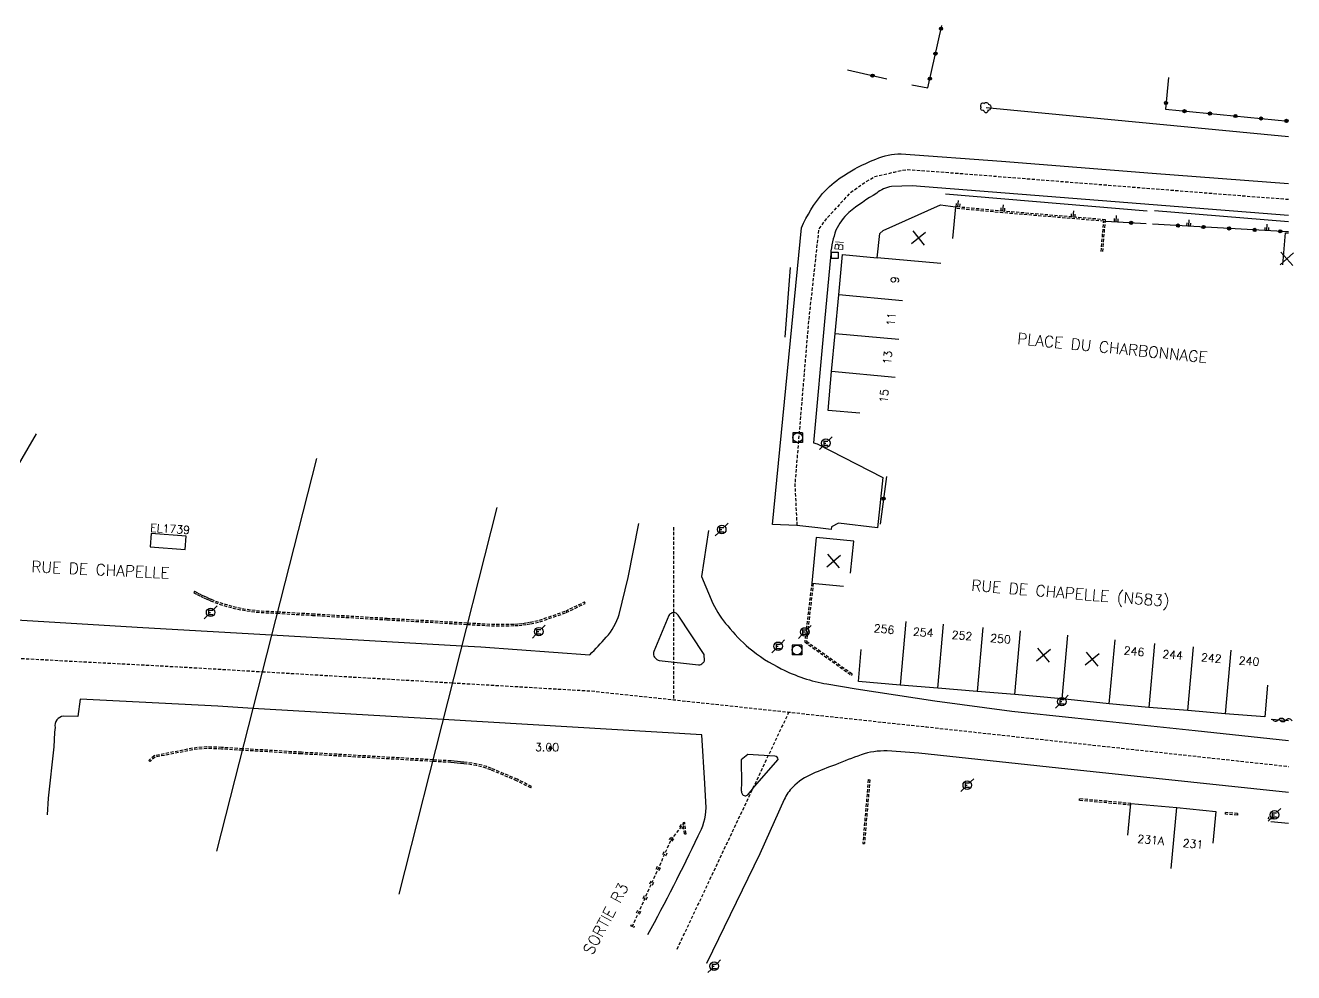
# Model space of a CAD drawing. Header units: millimetres. Extents: x 145000 to 146001, y 128000 to 129000.
# Drawn here: x 145802.6 to 146000.8, y 128346.3 to 128494.3 of the extents above; entities that cross this region are included whole.
import ezdxf
from ezdxf.enums import TextEntityAlignment as Align

# ---------------------------------------------------------------- set-up
doc = ezdxf.new("R2010")
doc.units = ezdxf.units.MM
doc.linetypes.add('DASHED', pattern=[0.75, 0.5, -0.25])
doc.layers.get('0').update_dxf_attribs({"linetype": 'CONTINUOUS'})
for name, color, linetype in [('W0001', 6, 'DASHED'), ('W0008', 7, 'CONTINUOUS'), ('W0100', 7, 'CONTINUOUS'), ('W0112', 1, 'DASHED'), ('W0211', 2, 'CONTINUOUS'), ('W0220', 5, 'DASHED'), ('W0300', 7, 'CONTINUOUS'), ('W0302', 3, 'CONTINUOUS'), ('W0310', 3, 'CONTINUOUS'), ('W0322', 7, 'CONTINUOUS'), ('W0420', 7, 'CONTINUOUS'), ('W0471', 7, 'CONTINUOUS'), ('W0851', 7, 'CONTINUOUS'), ('W0984', 7, 'CONTINUOUS'), ('W0989', 7, 'CONTINUOUS'), ('W0991', 7, 'CONTINUOUS'), ('W1102', 7, 'CONTINUOUS')]:
    doc.layers.add(name, color=color, linetype=linetype)
doc.styles.get("Standard").update_dxf_attribs({"font": 'romans.shx', "width": 0.85})

# ---------------------------------------------------------------- blocks, each defined once
blk = doc.blocks.new('T471')
for p, q in [((-0.333334, 0.333334), (-0.333334, -0.333334)), ((-0.333334, 0.333334), (0.333334, 0.333334)), ((-0.333334, 0), (0, 0)), ((0.500001, 0.500001), (1.000002, 1.000002)), ((-0.500001, -0.500001), (-1.000002, -1.000002)), ((-0.333334, -0.333334), (0.333334, -0.333334))]:
    blk.add_line(p, q)
blk.add_ellipse((0, 0), major_axis=(0.471405, 0.471405), ratio=1, start_param=5.4977871438, end_param=11.780972451)
blk = doc.blocks.new('T851')
for p, q in [((-0.25, -0.15), (0, 0.32)), ((0, 0.32), (0.25, -0.15)), ((-0.25, -0.15), (0.25, -0.15))]:
    blk.add_line(p, q)
for major_axis in [(-0.106, 0.106), (-0.0354, 0.0354), (-0.0236, 0.0236)]:
    blk.add_ellipse((0, 0), major_axis=major_axis, ratio=1, start_param=3.926991, end_param=10.210176)
blk = doc.blocks.new('T300')
for p, q in [((-0.8, 0.51), (-0.86, 0.34)), ((-0.86, 0.34), (-0.86, 0.17)), ((-0.86, 0.17), (-0.74, 0.06)), ((-0.69, 0.63), (-0.8, 0.51)), ((-0.8, -0.06), (-0.74, 0.06)), ((-0.74, 0.06), (-0.69, 0.11)), ((-0.57, 0.69), (-0.69, 0.63)), ((-0.46, 0.69), (-0.57, 0.69)), ((-0.29, 0.63), (-0.46, 0.69)), ((-0.29, 0.63), (-0.17, 0.74)), ((-0.23, 0.57), (-0.29, 0.63)), ((-0.17, 0.74), (-0.06, 0.8)), ((-0.06, 0.8), (0.06, 0.8)), ((0.06, 0.8), (0.23, 0.74)), ((0.23, 0.74), (0.34, 0.63)), ((0.34, 0.63), (0.4, 0.51)), ((0.46, 0.46), (0.34, 0.46)), ((0.4, 0.51), (0.4, 0.46)), ((0.57, 0.4), (0.46, 0.46)), ((0.57, 0.4), (0.69, 0.29)), ((0.69, 0.29), (0.74, 0.17)), ((0.74, 0.06), (0.69, -0.17)), ((0.74, 0.17), (0.74, 0.06)), ((-0.8, -0.17), (-0.8, -0.06)), ((-0.8, -0.23), (-0.8, -0.17)), ((-0.74, -0.34), (-0.8, -0.23)), ((-0.69, -0.4), (-0.74, -0.34)), ((-0.51, -0.46), (-0.69, -0.4)), ((-0.4, -0.46), (-0.51, -0.46)), ((-0.4, -0.46), (-0.34, -0.46)), ((-0.34, -0.46), (-0.34, -0.4)), ((-0.34, -0.51), (-0.34, -0.46)), ((-0.29, -0.63), (-0.34, -0.51)), ((-0.17, -0.74), (-0.29, -0.63)), ((-0.06, -0.8), (-0.17, -0.74)), ((0.06, -0.8), (-0.06, -0.8)), ((0.17, -0.74), (0.06, -0.8)), ((0.23, -0.69), (0.17, -0.74)), ((0.29, -0.46), (0.23, -0.46)), ((0.29, -0.63), (0.23, -0.69)), ((0.46, -0.4), (0.29, -0.46)), ((0.34, -0.51), (0.29, -0.63)), ((0.34, -0.51), (0.34, -0.46)), ((0.57, -0.34), (0.46, -0.4)), ((0.63, -0.29), (0.57, -0.34)), ((0.69, -0.17), (0.63, -0.29))]:
    blk.add_line(p, q)
blk = doc.blocks.new('t112o')
at = {"color": 0, "linetype": 'Continuous'}
for p, q in [((-0.5, 0.5), (0.5, 0.5)), ((-0.5, -0.5), (-0.5, 0.5)), ((0.5, 0.5), (0.5, -0.5)), ((0.5, -0.5), (-0.5, -0.5))]:
    blk.add_line(p, q, dxfattribs=at)
blk = doc.blocks.new('T420')
for p, q in [((0.75, 0.75), (-0.75, 0.75)), ((-0.75, 0.75), (-0.75, -0.75)), ((0.75, 0.75), (0.75, -0.75)), ((0.75, -0.75), (-0.75, -0.75))]:
    blk.add_line(p, q)
blk.add_ellipse((0, 0), major_axis=(-0.53, 0.53), ratio=1, start_param=3.926991, end_param=10.210176)
blk = doc.blocks.new('t322o')
at = {"color": 0, "linetype": 'Continuous'}
for radius in [0.25, 0.15]:
    blk.add_circle((0, 0), radius, dxfattribs=at)
blk = doc.blocks.new('t310o')
at = {"color": 0, "linetype": 'Continuous'}
for centre, start, end in [((-0.5, 0.38), 216.8699, 323.1304), ((0.5, -0.37), 36.8699, 143.1303)]:
    blk.add_arc(centre, 0.625, start, end, dxfattribs=at)
blk = doc.blocks.new('t991o')
at = {"color": 0, "linetype": 'Continuous'}
for p, q in [((-1, 1), (1, -1)), ((-1, -1), (1, 1))]:
    blk.add_line(p, q, dxfattribs=at)
blk = doc.blocks.new('t211o')
at = {"color": 0, "linetype": 'Continuous'}
for p, q in [((-0.29, 0.5), (-0.29, 0)), ((0, 1), (0, 0)), ((0.29, 0.5), (0.29, 0))]:
    blk.add_line(p, q, dxfattribs=at)

msp = doc.modelspace()

# ---------------------------------------------------------------- linework, layer by layer
at = {"layer": 'W0001', "flags": 128}
for points in [[(146000, 128467.03), (145994.86, 128467.42), (145948.17, 128471.11), (145940.32, 128471.68), (145938.36, 128471.27), (145935.35, 128470.6), (145934.08, 128469.84), (145931.42, 128468.01), (145927.6, 128463.82), (145926.59, 128462.44), (145924.95, 128447.56), (145922.86, 128422.56), (145923.18, 128416.12), (145923.18, 128416.12)], [(145000, 128439.55), (145124.02, 128431.98), (145141.35, 128431.27), (145338.76, 128419.37), (145415.07, 128414.85), (145487.03, 128410.86), (145592.93, 128405.18), (145656.2, 128401.76), (145733.6, 128398.65), (145752.51, 128397.95), (145780.87, 128396.45), (145800.4, 128395.42), (145826.87, 128394.02), (145839.65, 128393.27)], [(145903.93, 128415.85), (145903.9, 128401.31), (145903.88, 128388.89), (145903.88, 128388.89)], [(145839.65, 128393.27), (145869.38, 128391.53)], [(145869.38, 128391.53), (145891.05, 128390.26), (145903.88, 128388.89), (145921.94, 128386.95), (145943.5, 128384.64), (146000, 128378.47)], [(145904.48, 128349.94), (145913.19, 128368.41), (145921.94, 128386.95), (145921.94, 128386.95)]]:
    msp.add_lwpolyline(points, dxfattribs=at)
at = {"layer": 'W0008', "flags": 128}
for points in [[(146000, 128464.54), (145941.19, 128469.18), (145937.95, 128469.08, 0.1401), (145935.65, 128468.02, 0.0394), (145931.3, 128465.01, 0.1016), (145929.29, 128462.23, 0.0681), (145928.46, 128458.58), (145927.5, 128447.99), (145925.8, 128429.04), (145926.34, 128428.86), (145936.63, 128423.59), (145935.79, 128415.73), (145929.68, 128416.5), (145928.58, 128415.92), (145928.54, 128415.5), (145926.43, 128415.76), (145923.18, 128416.12), (145919.39, 128416.26), (145922.41, 128447.13), (145923.89, 128462.64, -0.0637), (145927.2, 128468, -0.062), (145930.21, 128470.59, -0.0238), (145932.21, 128471.81, -0.0318), (145935.53, 128473.36, -0.1118), (145939.45, 128474.19), (145955.15, 128473.04), (145978.67, 128471.17), (146000, 128469.54)], [(145804.34, 128430.45), (145796.25, 128416.61, 0.0397), (145794.78, 128412.64, 0.1073), (145794.62, 128406.24, 0.0389), (145795.98, 128401.66), (145821.02, 128400.18), (145841.12, 128399.02)], [(145870.84, 128397.3), (145873.8, 128397.13), (145890.84, 128395.92, 0.0208), (145893.39, 128398.66, 0.1142), (145895.41, 128402.22), (145896.81, 128408.01), (145898.47, 128416.4), (145898.47, 128416.4)], [(145909.39, 128415.31), (145908.28, 128408.12), (145910.07, 128403.93, 0.0726), (145912.39, 128400.41, 0.0425), (145915.7, 128396.99, 0.0616), (145920.75, 128393.72, 0.074), (145927.88, 128391.35), (145932.45, 128390.6), (145944.75, 128388.73), (145956.77, 128387.09), (145966.6, 128386.05), (145985.39, 128384.09), (146000, 128382.54, 0.1889)], [(145904.61, 128402.08, 0.1341), (145904.18, 128402.48, 0.1754), (145903.66, 128402.45, 0.204), (145903.2, 128402.05), (145900.84, 128396.41, 0.1532), (145900.79, 128395.88, 0.1512), (145901.18, 128395.29, 0.1568), (145901.65, 128395.04), (145907.81, 128394.33, 0.2051), (145908.49, 128394.63, 0.2255), (145908.73, 128394.99), (145908.69, 128395.95), (145904.61, 128402.08), (145904.61, 128402.08)], [(145838.19, 128387.54), (145832.72, 128387.86), (145811.22, 128388.99), (145810.84, 128386.29), (145808.61, 128386.34, 0.4022), (145807.28, 128384.57, 0.0112), (145807.09, 128381.52), (145806.22, 128373.53), (145806.05, 128370.92), (145806.05, 128370.92)], [(145899.9, 128352.2, 0.014), (145907.76, 128367.61, 0.1221), (145909, 128372.02), (145908.79, 128375.8), (145908.31, 128383.39), (145867.92, 128385.78)], [(146000, 128374.38), (145964.05, 128378.21), (145942.25, 128380.54), (145937.28, 128380.88, 0.0956), (145933.21, 128380.27, 0.0144), (145929.21, 128378.73, 0.0154), (145925.61, 128377.31, 0.0947), (145922.54, 128375.24, 0.0846), (145921.21, 128373.29), (145917.39, 128364.8), (145909.06, 128347.69), (145909.06, 128347.69)], [(145914.5, 128374.89, 0.1395), (145914.62, 128374.21, 0.2259), (145915.08, 128373.88, 0.1417), (145915.54, 128374.04), (145916.27, 128374.92), (145916.57, 128375.33), (145920.25, 128379.54, 0.4285), (145919.75, 128380.07), (145915.53, 128380.33), (145914.48, 128379.49), (145914.53, 128375.76), (145914.5, 128374.89), (145914.5, 128374.89)]]:
    msp.add_lwpolyline(points, format="xyb", dxfattribs=at)
at = {"layer": 'W0008'}
for points in [[(145848.15, 128426.59), (145832.5, 128365.24)], [(145876.33, 128418.9), (145860.99, 128358.51)]]:
    msp.add_lwpolyline(points, dxfattribs=at)
at = {"layer": 'W0008', "flags": 128}
for points in [[(145841.12, 128399.02), (145870.84, 128397.3)], [(145867.92, 128385.78), (145838.19, 128387.54)]]:
    msp.add_lwpolyline(points, dxfattribs=at)
at = {"layer": 'W0100', "flags": 128}
for points in [[(145933.03, 128433.64), (145928.05, 128434.1), (145928.61, 128440.16), (145929.17, 128446.13), (145929.73, 128452.14), (145930.32, 128458.44), (145935.72, 128457.95), (145936.16, 128461.71), (145936.64, 128462.22), (145945.62, 128466.19), (145947.96, 128465.91), (145947.5, 128460.93), (145947.5, 128460.93)], [(145999.11, 128456.85), (145999.52, 128461.84), (146000, 128461.83)], [(145822.13, 128412.8), (145827.61, 128412.36), (145827.79, 128414.42), (145822.32, 128414.86), (145822.13, 128412.8), (145822.13, 128412.8)], [(145931.56, 128408.68), (145932.06, 128413.65), (145926.21, 128414.23), (145925.5, 128407.12), (145930.48, 128406.63), (145930.48, 128406.63)], [(145996.72, 128391.19), (145996.28, 128386.21), (145990.11, 128386.68), (145984.24, 128387.2), (145978.18, 128387.7), (145971.99, 128388.27), (145964.59, 128389.02), (145957.23, 128389.69), (145951.33, 128390.19), (145945.2, 128390.71), (145939.3, 128391.17), (145932.79, 128391.76), (145933.23, 128396.74), (145933.23, 128396.74)], [(145974.91, 128367.71), (145975.37, 128372.68), (145982.54, 128372.03), (145988.64, 128371.45), (145988.18, 128366.48), (145988.18, 128366.48)]]:
    msp.add_lwpolyline(points, dxfattribs=at)
at = {"layer": 'W0112'}
for p, q in [((145955.37, 128464.96), (145947.94, 128465.66)), ((145955.4, 128465.21), (145947.96, 128465.91)), ((145971.11, 128463.65), (145955.37, 128464.96)), ((145971.38, 128463.88), (145955.4, 128465.21)), ((145970.97, 128458.9), (145971.38, 128463.88)), ((145970.72, 128458.92), (145971.11, 128463.65)), ((145925.5, 128407.12), (145924.41, 128397.92)), ((145925.75, 128407.1), (145924.68, 128398.03)), ((145829.08, 128405.83), (145828.96, 128405.6)), ((145828.96, 128405.6), (145829.48, 128405.34)), ((145829.08, 128405.83), (145829.59, 128405.56)), ((145829.48, 128405.34), (145830, 128405.08)), ((145829.59, 128405.56), (145830.11, 128405.3)), ((145830, 128405.08), (145830.52, 128404.82)), ((145830.11, 128405.3), (145830.63, 128405.05)), ((145830.52, 128404.82), (145831.05, 128404.58)), ((145830.63, 128405.05), (145831.15, 128404.81)), ((145831.05, 128404.58), (145831.58, 128404.35)), ((145831.15, 128404.81), (145831.68, 128404.58)), ((145831.58, 128404.35), (145832.26, 128404.08)), ((145831.68, 128404.58), (145832.35, 128404.31)), ((145832.35, 128404.31), (145833.03, 128404.07)), ((145832.26, 128404.08), (145832.95, 128403.83)), ((145832.95, 128403.83), (145833.65, 128403.61)), ((145833.03, 128404.07), (145833.73, 128403.85)), ((145833.65, 128403.61), (145834.36, 128403.41)), ((145833.73, 128403.85), (145834.43, 128403.65)), ((145834.36, 128403.41), (145835.07, 128403.22)), ((145834.43, 128403.65), (145835.13, 128403.47)), ((145835.07, 128403.22), (145835.8, 128403.06)), ((145835.13, 128403.47), (145835.85, 128403.3)), ((145835.8, 128403.06), (145836.53, 128402.91)), ((145835.85, 128403.3), (145836.57, 128403.15)), ((145836.53, 128402.91), (145837.26, 128402.78)), ((145836.57, 128403.15), (145837.3, 128403.02)), ((145837.26, 128402.78), (145837.99, 128402.67)), ((145837.3, 128403.02), (145838.03, 128402.92)), ((145837.99, 128402.67), (145838.73, 128402.59)), ((145838.03, 128402.92), (145838.75, 128402.84)), ((145838.73, 128402.59), (145839.47, 128402.53)), ((145838.75, 128402.84), (145839.48, 128402.78)), ((145839.47, 128402.53), (145841.98, 128402.39)), ((145839.48, 128402.78), (145842.04, 128402.63)), ((145841.98, 128402.39), (145847.49, 128402.07)), ((145842.04, 128402.63), (145847.5, 128402.32)), ((145847.5, 128402.32), (145859.15, 128401.63)), ((145882.96, 128401.31), (145887.06, 128402.75)), ((145883.03, 128401.07), (145887.16, 128402.51)), ((145887.06, 128402.75), (145889.98, 128404.16)), ((145887.16, 128402.51), (145890.09, 128403.93)), ((145890.09, 128403.93), (145889.98, 128404.16)), ((145847.49, 128402.07), (145859.13, 128401.38)), ((145859.13, 128401.38), (145871.69, 128400.65)), ((145859.15, 128401.63), (145871.76, 128400.9)), ((145871.69, 128400.65), (145873.96, 128400.52)), ((145871.76, 128400.9), (145873.98, 128400.77)), ((145873.96, 128400.52), (145874.71, 128400.48)), ((145873.98, 128400.77), (145874.72, 128400.73)), ((145874.71, 128400.48), (145875.46, 128400.45)), ((145874.72, 128400.73), (145875.47, 128400.7)), ((145875.46, 128400.45), (145876.22, 128400.43)), ((145875.47, 128400.7), (145876.22, 128400.68)), ((145876.22, 128400.68), (145876.97, 128400.67)), ((145876.22, 128400.43), (145876.97, 128400.42)), ((145876.97, 128400.67), (145877.72, 128400.67)), ((145876.97, 128400.42), (145877.72, 128400.42)), ((145877.72, 128400.67), (145878.46, 128400.69)), ((145877.72, 128400.42), (145878.47, 128400.44)), ((145878.46, 128400.69), (145879.09, 128400.72)), ((145878.47, 128400.44), (145879.1, 128400.47)), ((145879.09, 128400.72), (145879.7, 128400.76)), ((145879.1, 128400.47), (145879.73, 128400.51)), ((145879.7, 128400.76), (145880.32, 128400.82)), ((145879.73, 128400.51), (145880.35, 128400.57)), ((145880.32, 128400.82), (145880.93, 128400.91)), ((145880.35, 128400.57), (145880.97, 128400.66)), ((145880.93, 128400.91), (145881.53, 128401.02)), ((145880.97, 128400.66), (145881.59, 128400.77)), ((145881.53, 128401.02), (145882.96, 128401.31)), ((145881.59, 128400.77), (145883.03, 128401.07)), ((145924.41, 128397.92), (145931.72, 128392.7)), ((145924.68, 128398.03), (145931.86, 128392.9)), ((145931.72, 128392.7), (145931.86, 128392.9)), ((145828.75, 128381.3), (145822.79, 128380.14)), ((145828.79, 128381.05), (145822.91, 128379.91)), ((145829.5, 128381.41), (145828.75, 128381.3)), ((145829.53, 128381.17), (145828.79, 128381.05)), ((145830.25, 128381.48), (145829.5, 128381.41)), ((145830.27, 128381.23), (145829.53, 128381.17)), ((145831.02, 128381.51), (145830.25, 128381.48)), ((145831.02, 128381.26), (145830.27, 128381.23)), ((145831.78, 128381.5), (145831.02, 128381.51)), ((145831.78, 128381.25), (145831.02, 128381.26)), ((145832.55, 128381.47), (145831.78, 128381.5)), ((145832.54, 128381.22), (145831.78, 128381.25)), ((145833.29, 128381.18), (145832.54, 128381.22)), ((145833.31, 128381.43), (145832.55, 128381.47)), ((145836.52, 128380.99), (145833.29, 128381.18)), ((145836.58, 128381.23), (145833.31, 128381.43)), ((145845.75, 128380.43), (145836.52, 128380.99)), ((145845.77, 128380.68), (145836.58, 128381.23)), ((145866.32, 128379.5), (145845.77, 128380.68)), ((145822.79, 128380.14), (145821.94, 128379.41)), ((145822.11, 128379.22), (145821.94, 128379.41)), ((145822.91, 128379.91), (145822.11, 128379.22)), ((145866.26, 128379.25), (145845.75, 128380.43)), ((145869.14, 128379.08), (145866.26, 128379.25)), ((145869.16, 128379.33), (145866.32, 128379.5)), ((145869.63, 128379.04), (145869.13, 128379.08)), ((145869.65, 128379.29), (145869.16, 128379.33)), ((145870.13, 128379), (145869.63, 128379.04)), ((145870.15, 128379.25), (145869.65, 128379.29)), ((145870.63, 128378.95), (145870.13, 128379)), ((145870.65, 128379.2), (145870.15, 128379.25)), ((145871.12, 128378.9), (145870.63, 128378.95)), ((145871.15, 128379.15), (145870.65, 128379.2)), ((145871.62, 128378.84), (145871.12, 128378.9)), ((145871.65, 128379.09), (145871.15, 128379.15)), ((145872.39, 128378.73), (145871.62, 128378.84)), ((145872.43, 128378.98), (145871.65, 128379.09)), ((145873.16, 128378.59), (145872.39, 128378.73)), ((145873.21, 128378.84), (145872.43, 128378.98)), ((145873.91, 128378.42), (145873.16, 128378.59)), ((145873.98, 128378.66), (145873.21, 128378.84)), ((145874.73, 128378.44), (145873.98, 128378.66)), ((145874.65, 128378.2), (145873.91, 128378.42)), ((145875.37, 128377.93), (145874.65, 128378.2)), ((145875.47, 128378.16), (145874.73, 128378.44)), ((145879.4, 128376.23), (145875.37, 128377.93)), ((145879.5, 128376.46), (145875.47, 128378.16)), ((145881.62, 128375.1), (145879.4, 128376.23)), ((145881.73, 128375.32), (145879.5, 128376.46)), ((145881.62, 128375.1), (145881.73, 128375.32)), ((145934.33, 128376.41), (145933.48, 128366.45)), ((145934.58, 128376.39), (145933.73, 128366.43)), ((145934.33, 128376.41), (145934.58, 128376.39)), ((145967.3, 128373.41), (145967.27, 128373.16)), ((145975.35, 128372.43), (145967.27, 128373.16)), ((145975.37, 128372.68), (145967.3, 128373.41)), ((145990.12, 128371.01), (145990.15, 128371.26)), ((145992.01, 128370.85), (145990.12, 128371.01)), ((145992.03, 128371.1), (145990.15, 128371.26)), ((145992.03, 128371.1), (145992.01, 128370.85)), ((145996.88, 128370.3), (145996.89, 128370.55)), ((145997.71, 128370.5), (145996.89, 128370.55)), ((145905.67, 128369.69), (145905.43, 128369.66)), ((145905.62, 128367.93), (145905.43, 128369.66)), ((145905.86, 128367.95), (145905.67, 128369.69)), ((145997.7, 128370.25), (145996.88, 128370.3)), ((145997.7, 128370.25), (145997.71, 128370.5)), ((145905.62, 128367.93), (145905.86, 128367.95)), ((145933.48, 128366.45), (145933.73, 128366.43))]:
    msp.add_line(p, q, dxfattribs=at)
at = {"layer": 'W0211'}
for p, q in [((145977.9, 128465.2), (145946.4, 128467.86)), ((146000, 128463.57), (145979.04, 128465.27)), ((145921.33, 128445.56), (145922.16, 128456.4))]:
    msp.add_line(p, q, dxfattribs=at)
at = {"layer": 'W0220'}
for p, q in [((145903.52, 128366.95), (145905.67, 128369.69)), ((145904.82, 128369.01), (145904.98, 128369.2)), ((145904.98, 128369.2), (145905.13, 128369.4)), ((145905.21, 128368.7), (145905.37, 128368.9)), ((145905.37, 128368.9), (145905.52, 128369.09)), ((145897.46, 128353.42), (145903.52, 128366.95)), ((145903.26, 128366.98), (145903.29, 128367.05)), ((145903.32, 128367.1), (145903.43, 128367.24)), ((145903.43, 128367.24), (145903.58, 128367.44)), ((145903.72, 128366.79), (145903.82, 128366.93)), ((145903.72, 128366.78), (145903.75, 128366.85)), ((145903.82, 128366.93), (145903.98, 128367.13)), ((145902.24, 128364.7), (145902.34, 128364.93)), ((145902.34, 128364.93), (145902.44, 128365.16)), ((145902.69, 128364.49), (145902.8, 128364.72)), ((145902.8, 128364.72), (145902.9, 128364.95)), ((145901.22, 128362.42), (145901.32, 128362.65)), ((145901.32, 128362.65), (145901.42, 128362.87)), ((145901.77, 128362.44), (145901.88, 128362.67)), ((145901.67, 128362.21), (145901.77, 128362.44)), ((145900.19, 128360.14), (145900.3, 128360.36)), ((145900.3, 128360.36), (145900.4, 128360.59)), ((145900.65, 128359.93), (145900.75, 128360.16)), ((145900.75, 128360.16), (145900.85, 128360.39)), ((145899.17, 128357.85), (145899.27, 128358.08)), ((145899.27, 128358.08), (145899.38, 128358.31)), ((145899.63, 128357.65), (145899.73, 128357.88)), ((145899.73, 128357.88), (145899.83, 128358.11)), ((145898.15, 128355.57), (145898.25, 128355.8)), ((145898.25, 128355.8), (145898.35, 128356.03)), ((145898.61, 128355.37), (145898.71, 128355.6)), ((145898.71, 128355.6), (145898.81, 128355.83)), ((145897.23, 128353.52), (145897.33, 128353.75)), ((145897.69, 128353.32), (145897.79, 128353.54))]:
    msp.add_line(p, q, dxfattribs=at)
at = {"layer": 'W0302'}
msp.add_line((145952.73, 128481.41), (146000, 128476.91), dxfattribs=at)
at = {"layer": 'W0310', "flags": 128}
msp.add_lwpolyline([(145997.26, 128385.85), (146000, 128385.63)], dxfattribs=at)
at = {"layer": 'W0322'}
for p, q in [((145931.08, 128487.29), (145937.23, 128485.88)), ((145977.76, 128463.26), (145971.43, 128463.63)), ((146000, 128461.99), (145978.73, 128463.19)), ((145937.19, 128423.77), (145936.2, 128416.34)), ((146000, 128369.54), (145997.21, 128369.82))]:
    msp.add_line(p, q, dxfattribs=at)
at = {"layer": 'W0322', "flags": 128}
for points in [[(145941.15, 128484.94), (145943.64, 128484.49), (145945.81, 128494.25), (145945.81, 128494.25)], [(145981.23, 128486.11), (145980.75, 128481.14), (146000, 128479.28)]]:
    msp.add_lwpolyline(points, dxfattribs=at)
at = {"layer": 'W1102'}
for p, q in [((145945.67, 128457.02), (145935.72, 128457.95)), ((145939.69, 128451.21), (145929.73, 128452.14)), ((145929.17, 128446.13), (145939.12, 128445.2)), ((145938.56, 128439.23), (145928.61, 128440.16)), ((145940.18, 128401.13), (145939.3, 128391.17)), ((145945.2, 128390.71), (145946.08, 128400.67)), ((145952.22, 128400.15), (145951.33, 128390.19)), ((145957.23, 128389.69), (145958.11, 128399.65)), ((145965.48, 128398.98), (145964.59, 128389.02)), ((145971.99, 128388.27), (145972.88, 128398.23)), ((145979.06, 128397.66), (145978.18, 128387.7)), ((145984.24, 128387.2), (145985.12, 128397.16)), ((145990.99, 128396.64), (145990.11, 128386.68)), ((145981.66, 128362.51), (145982.54, 128372.03))]:
    msp.add_line(p, q, dxfattribs=at)

# ---------------------------------------------------------------- block references
at = {"layer": 'W0112'}
msp.add_blockref('t112o', (145929.11, 128458.31), dxfattribs=at)
at = {"layer": 'W0211'}
for p, rotation in [((145948.29, 128465.88), 354.8232975842068), ((145955.31, 128465.22), 355.2248355705898), ((145966.3, 128464.3), 355.2322646601992), ((145973.02, 128463.54), 356.6138953128061), ((145984.35, 128462.88), 356.7790235763031), ((145996.57, 128462.19), 358.9711828704642)]:
    msp.add_blockref('t211o', p, dxfattribs=dict(at, rotation=rotation))
at = {"layer": 'W0300'}
msp.add_blockref('T300', (145952.73, 128481.41), dxfattribs=at)
at = {"layer": 'W0310', "rotation": 355.3659093537383}
for p in [(145998.42, 128385.76), (145999.57, 128385.67)]:
    msp.add_blockref('t310o', p, dxfattribs=at)
at = {"layer": 'W0322'}
for p, rotation in [((145945.7, 128493.73), 77.44956559121195), ((145944.83, 128489.83), 77.44956559121195), ((145934.98, 128486.4), 347.162473217556), ((145943.96, 128485.92), 77.44956559121195), ((145980.84, 128482.13), 264.503770884323), ((145983.73, 128480.85), 354.5037459397853), ((145987.71, 128480.47), 354.5037459397853), ((145991.7, 128480.08), 354.5037459397853), ((145995.68, 128479.7), 354.5037459397853), ((145999.66, 128479.32), 354.5037459397853), ((145975.42, 128463.4), 176.6138953128248), ((145982.73, 128462.97), 176.7790235760989), ((145986.72, 128462.74), 176.7790235760989), ((145990.71, 128462.52), 176.7790235760989), ((145994.71, 128462.29), 176.7790235760989), ((145998.7, 128462.07), 176.7790235760989), ((145936.73, 128420.3), 262.468701298263)]:
    msp.add_blockref('t322o', p, dxfattribs=dict(at, rotation=rotation))
at = {"layer": 'W0420'}
for p in [(145923.31, 128429.85), (145923.2, 128396.66)]:
    msp.add_blockref('T420', p, dxfattribs=at)
at = {"layer": 'W0471'}
for p in [(145927.7, 128428.97), (145911.44, 128415.48), (145831.59, 128402.54), (145882.86, 128399.53), (145924.41, 128399.48), (145920.27, 128397.24), (145964.58, 128388.59), (145949.8, 128375.55), (145997.79, 128370.91), (145910.27, 128347.25)]:
    msp.add_blockref('T471', p, dxfattribs=at)
at = {"layer": 'W0851'}
msp.add_blockref('T851', (145884.67, 128381.38), dxfattribs=at)
at = {"layer": 'W0991'}
for p, rotation in [((145942.18, 128461.05), 352.7785003563679), ((145999.73, 128457.78), 86.59930960804081), ((145928.92, 128410.56), 85.83871956683939), ((145961.72, 128395.86), 85.14980266001155), ((145969.33, 128395.21), 84.23261219395971)]:
    msp.add_blockref('t991o', p, dxfattribs=dict(at, rotation=rotation))

# ---------------------------------------------------------------- texts
at = {"layer": 'W0984'}
for s, rotation, p in [('BI', 84.6772, (145929.77, 128459.83)), ('EL1739', 356.4, (145825.27, 128415.58)), ('3.00', 359.2465, (145884.16, 128381.48))]:
    msp.add_text(s, height=1.25, rotation=rotation, dxfattribs=at).set_placement(p, align=Align.MIDDLE)
at = {"layer": 'W0989'}
for s, rotation, p in [('PLACE DU CHARBONNAGE', 354.2834, (145972.47, 128443.86)), ('RUE DE CHAPELLE', 357.2734, (145814.38, 128409.2)), ('RUE DE CHAPELLE (N583)', 355.3364, (145965.92, 128405.41)), ('SORTIE R3', 61.9543, (145893.32, 128354.67))]:
    msp.add_text(s, height=1.75, rotation=rotation, dxfattribs=at).set_placement(p, align=Align.MIDDLE)
at = {"layer": 'W0991'}
for s, rotation, p in [('9', 84.6292, (145938.49, 128454.5)), ('11', 84.6521, (145937.91, 128448.35)), ('13', 84.6398, (145937.35, 128442.35)), ('15', 84.7441, (145936.79, 128436.35)), ('256', 354.831, (145936.81, 128399.93)), ('254', 355.5082, (145942.92, 128399.42)), ('252', 355.1527, (145948.98, 128398.92)), ('250', 355.1538, (145955, 128398.41)), ('246', 354.6852, (145975.87, 128396.45)), ('244', 355.3315, (145981.9, 128395.92)), ('242', 354.8732, (145987.93, 128395.4)), ('240', 355.6785, (145993.83, 128394.92)), ('231A', 354.8131, (145978.47, 128366.99)), ('231', 354.5786, (145985.07, 128366.38))]:
    msp.add_text(s, height=1.25, rotation=rotation, dxfattribs=at).set_placement(p, align=Align.MIDDLE)

doc.saveas('drawing.dxf')
